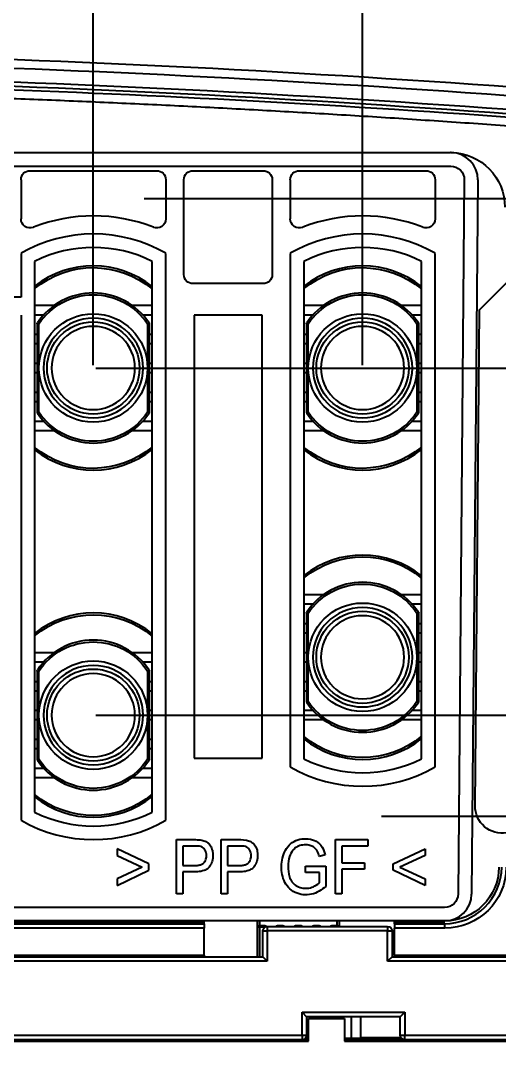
# Model space of a CAD drawing. Header units: millimetres. Extents: x 28 to 3046, y 8 to 3716.
# Drawn here: x 1826.5 to 1879.3, y 1263.1 to 1379.2 of the extents above; entities that cross this region are included whole.
import ezdxf

# ---------------------------------------------------------------- set-up
doc = ezdxf.new("R2010")
doc.units = ezdxf.units.MM
doc.layers.get('Defpoints').update_dxf_attribs({"linetype": 'CONTINUOUS'})
doc.layers.add('1LINE', color=7, linetype='CONTINUOUS')
doc.styles.add('Annotative', font='malgun.ttf')
doc.dimstyles.new('WOO', dxfattribs={"dimtxt": 20, "dimasz": 2, "dimexe": 1.25, "dimexo": 0.3, "dimgap": 1, "dimtad": 1, "dimdec": 1, "dimzin": 1, "dimdsep": 46, "dimtxsty": 'Annotative', "dimcen": 0, "dimclrd": 1, "dimclre": 1, "dimclrt": 2, "dimadec": 0, "dimazin": 0, "dimtfac": 1, "dimtdec": 1, "dimtofl": 0, "dimtmove": 0, "dimatfit": 3, "dimfxl": 0, "dimarcsym": 0})

# ---------------------------------------------------------------- blocks, each defined once
blk = doc.blocks.new('*D11')
at = {"layer": '1LINE', "color": 1, "lineweight": -2}
for p, q in [((1694.02, 1341.1), (1694.02, 1433.4)), ((1834.47, 1341.1), (1834.47, 1433.4)), ((1696.02, 1432.15), (1832.47, 1432.15))]:
    blk.add_line(p, q, dxfattribs=at)
at = {"layer": '1LINE', "color": 1}
for points in [[(1696.02, 1432.48), (1696.02, 1431.82), (1694.02, 1432.15)], [(1832.47, 1432.48), (1832.47, 1431.82), (1834.47, 1432.15)]]:
    blk.add_solid(points, dxfattribs=at)
at = {"layer": 'Defpoints', "color": 0}
for p in [(1834.47, 1432.15), (1694.02, 1340.8), (1834.47, 1340.8)]:
    blk.add_point(p, dxfattribs=at)
at = {"layer": '1LINE', "color": 2, "insert": (1764.24, 1443.54), "char_height": 20, "attachment_point": 5, "style": 'Annotative'}
blk.add_mtext('140', dxfattribs=at)
blk = doc.blocks.new('*D12')
at = {"layer": '1LINE', "color": 1, "lineweight": -2}
for p, q in [((1664.27, 1341.1), (1664.27, 1484.78)), ((1864.22, 1341.1), (1864.22, 1484.78)), ((1666.27, 1483.53), (1862.22, 1483.53))]:
    blk.add_line(p, q, dxfattribs=at)
at = {"layer": '1LINE', "color": 1}
for points in [[(1666.27, 1483.87), (1666.27, 1483.2), (1664.27, 1483.53)], [(1862.22, 1483.87), (1862.22, 1483.2), (1864.22, 1483.53)]]:
    blk.add_solid(points, dxfattribs=at)
at = {"layer": 'Defpoints', "color": 0}
for p in [(1864.22, 1483.53), (1664.27, 1340.8), (1864.22, 1340.8)]:
    blk.add_point(p, dxfattribs=at)
at = {"layer": '1LINE', "color": 2, "insert": (1764.24, 1494.87), "char_height": 20, "attachment_point": 5, "style": 'Annotative'}
blk.add_mtext('200', dxfattribs=at)
blk = doc.blocks.new('*D13')
at = {"layer": '1LINE', "color": 1, "lineweight": -2}
for p, q in [((1834.77, 1340.8), (2174.27, 1340.8)), ((2173.02, 1338.8), (2173.02, 853.02)), ((1764.11, 851.02), (2174.27, 851.02))]:
    blk.add_line(p, q, dxfattribs=at)
at = {"layer": '1LINE', "color": 1}
for points in [[(2172.69, 1338.8), (2173.36, 1338.8), (2173.02, 1340.8)], [(2172.69, 853.02), (2173.36, 853.02), (2173.02, 851.02)]]:
    blk.add_solid(points, dxfattribs=at)
at = {"layer": 'Defpoints', "color": 0}
for p in [(1834.47, 1340.8), (1763.81, 851.02), (2173.02, 851.02)]:
    blk.add_point(p, dxfattribs=at)
at = {"layer": '1LINE', "color": 2, "insert": (2161.69, 1095.91), "char_height": 20, "attachment_point": 5, "rotation": 90, "style": 'Annotative'}
blk.add_mtext('490', dxfattribs=at)
blk = doc.blocks.new('*D14')
at = {"layer": '1LINE', "color": 1, "lineweight": -2}
for p, q in [((1834.77, 1302.4), (2113.25, 1302.4)), ((2112, 1300.4), (2112, 853.02)), ((1764.11, 851.02), (2113.25, 851.02))]:
    blk.add_line(p, q, dxfattribs=at)
at = {"layer": '1LINE', "color": 1}
for points in [[(2111.67, 1300.4), (2112.34, 1300.4), (2112, 1302.4)], [(2111.67, 853.02), (2112.34, 853.02), (2112, 851.02)]]:
    blk.add_solid(points, dxfattribs=at)
at = {"layer": 'Defpoints', "color": 0}
for p in [(1834.47, 1302.4), (1763.81, 851.02), (2112, 851.02)]:
    blk.add_point(p, dxfattribs=at)
at = {"layer": '1LINE', "color": 2, "insert": (2100.62, 1076.71), "char_height": 20, "attachment_point": 5, "rotation": 90, "style": 'Annotative'}
blk.add_mtext('451', dxfattribs=at)

msp = doc.modelspace()

# ---------------------------------------------------------------- linework, layer by layer
at = {"layer": '1LINE', "linetype": 'Continuous'}
for p, q in [((1654.55, 1364.63), (1873.93, 1364.63)), ((1795.36, 1363.13), (1873.96, 1363.13)), ((1827.49, 1362.63), (1841.49, 1362.63)), ((1845.49, 1362.63), (1853.24, 1362.63)), ((1857.24, 1362.63), (1871.24, 1362.63)), ((1826.49, 1361.63), (1826.49, 1357.29)), ((1842.49, 1361.63), (1842.49, 1357.29)), ((1844.49, 1351.13), (1844.49, 1361.63)), ((1854.24, 1361.63), (1854.24, 1351.13)), ((1856.24, 1361.63), (1856.24, 1357.29)), ((1872.24, 1361.63), (1872.24, 1357.29)), ((1875.46, 1361.61), (1874.77, 1282.61)), ((1876.96, 1361.6), (1876.27, 1282.6)), ((1920.08, 1359.5), (1840.08, 1359.5)), ((1826.49, 1353.48), (1826.49, 1348.63)), ((1842.49, 1290.77), (1842.49, 1353.48)), ((1856.24, 1353.48), (1856.24, 1296.67)), ((1872.24, 1296.67), (1872.24, 1353.48)), ((1827.99, 1352.59), (1827.99, 1291.67)), ((1840.99, 1291.67), (1840.99, 1352.59)), ((1857.74, 1352.59), (1857.74, 1297.57)), ((1870.74, 1297.57), (1870.74, 1352.59)), ((1877.14, 1347.22), (1881.17, 1351.25)), ((1853.24, 1350.13), (1845.49, 1350.13)), ((1826.49, 1348.63), (1796.36, 1348.63)), ((1830.13, 1347.7), (1827.99, 1347.7)), ((1840.99, 1347.7), (1838.8, 1347.7)), ((1859.88, 1347.7), (1857.74, 1347.7)), ((1870.74, 1347.7), (1868.55, 1347.7)), ((1826.49, 1346.63), (1826.49, 1290.77)), ((1827.99, 1346.7), (1829.01, 1346.7)), ((1839.92, 1346.7), (1840.99, 1346.7)), ((1845.62, 1346.63), (1845.62, 1297.63)), ((1853.12, 1346.63), (1845.62, 1346.63)), ((1853.12, 1297.63), (1853.12, 1346.63)), ((1857.74, 1346.7), (1858.76, 1346.7)), ((1869.67, 1346.7), (1870.74, 1346.7)), ((1876.66, 1292.35), (1877.14, 1347.22)), ((1828.27, 1345.68), (1828.47, 1345.68)), ((1828.27, 1345.68), (1828.27, 1335.92)), ((1828.3, 1345.79), (1828.47, 1345.68)), ((1828.47, 1340.8), (1828.47, 1345.68)), ((1840.63, 1345.79), (1840.47, 1345.68)), ((1840.47, 1345.68), (1840.47, 1340.8)), ((1840.47, 1345.68), (1840.67, 1345.68)), ((1840.67, 1335.92), (1840.67, 1345.68)), ((1858.02, 1345.68), (1858.22, 1345.68)), ((1858.02, 1345.68), (1858.02, 1335.92)), ((1858.05, 1345.79), (1858.22, 1345.68)), ((1858.22, 1340.8), (1858.22, 1345.68)), ((1870.38, 1345.79), (1870.22, 1345.68)), ((1870.22, 1345.68), (1870.22, 1340.8)), ((1870.22, 1345.68), (1870.42, 1345.68)), ((1870.42, 1335.92), (1870.42, 1345.68)), ((1828.27, 1344.5), (1827.99, 1344.5)), ((1840.99, 1344.5), (1840.67, 1344.5)), ((1858.02, 1344.5), (1857.74, 1344.5)), ((1870.74, 1344.5), (1870.42, 1344.5)), ((1827.99, 1343.5), (1828.27, 1343.5)), ((1840.67, 1343.5), (1840.99, 1343.5)), ((1857.74, 1343.5), (1858.02, 1343.5)), ((1870.42, 1343.5), (1870.74, 1343.5)), ((1828.27, 1341.3), (1827.99, 1341.3)), ((1828.47, 1335.92), (1828.47, 1340.8)), ((1840.47, 1340.8), (1840.47, 1335.92)), ((1840.99, 1341.3), (1840.67, 1341.3)), ((1858.02, 1341.3), (1857.74, 1341.3)), ((1858.22, 1335.92), (1858.22, 1340.8)), ((1870.22, 1340.8), (1870.22, 1335.92)), ((1870.74, 1341.3), (1870.42, 1341.3)), ((1827.99, 1340.3), (1828.27, 1340.3)), ((1840.67, 1340.3), (1840.99, 1340.3)), ((1857.74, 1340.3), (1858.02, 1340.3)), ((1870.42, 1340.3), (1870.74, 1340.3)), ((1828.27, 1338.1), (1827.99, 1338.1)), ((1840.99, 1338.1), (1840.67, 1338.1)), ((1858.02, 1338.1), (1857.74, 1338.1)), ((1870.74, 1338.1), (1870.42, 1338.1)), ((1827.99, 1337.1), (1828.27, 1337.1)), ((1840.67, 1337.1), (1840.99, 1337.1)), ((1857.74, 1337.1), (1858.02, 1337.1)), ((1870.42, 1337.1), (1870.74, 1337.1)), ((1828.27, 1335.92), (1828.47, 1335.92)), ((1828.3, 1335.81), (1828.47, 1335.92)), ((1840.47, 1335.92), (1840.63, 1335.81)), ((1840.47, 1335.92), (1840.67, 1335.92)), ((1858.02, 1335.92), (1858.22, 1335.92)), ((1858.05, 1335.81), (1858.22, 1335.92)), ((1870.22, 1335.92), (1870.42, 1335.92)), ((1870.22, 1335.92), (1870.38, 1335.81)), ((1829.01, 1334.9), (1827.99, 1334.9)), ((1840.99, 1334.9), (1839.92, 1334.9)), ((1858.76, 1334.9), (1857.74, 1334.9)), ((1870.74, 1334.9), (1869.67, 1334.9)), ((1827.99, 1333.9), (1830.13, 1333.9)), ((1838.8, 1333.9), (1840.99, 1333.9)), ((1857.74, 1333.9), (1859.88, 1333.9)), ((1868.55, 1333.9), (1870.74, 1333.9)), ((1859.88, 1315.7), (1857.74, 1315.7)), ((1870.74, 1315.7), (1868.55, 1315.7)), ((1857.74, 1314.7), (1858.76, 1314.7)), ((1858.02, 1313.68), (1858.02, 1303.92)), ((1858.02, 1313.68), (1858.22, 1313.68)), ((1858.05, 1313.79), (1858.22, 1313.68)), ((1858.22, 1308.8), (1858.22, 1313.68)), ((1869.67, 1314.7), (1870.74, 1314.7)), ((1870.38, 1313.79), (1870.22, 1313.68)), ((1870.22, 1313.68), (1870.42, 1313.68)), ((1870.22, 1313.68), (1870.22, 1308.8)), ((1870.42, 1303.92), (1870.42, 1313.68)), ((1858.02, 1312.5), (1857.74, 1312.5)), ((1870.74, 1312.5), (1870.42, 1312.5)), ((1857.74, 1311.5), (1858.02, 1311.5)), ((1870.42, 1311.5), (1870.74, 1311.5)), ((1830.13, 1309.3), (1827.99, 1309.3)), ((1840.99, 1309.3), (1838.8, 1309.3)), ((1858.02, 1309.3), (1857.74, 1309.3)), ((1870.74, 1309.3), (1870.42, 1309.3)), ((1827.99, 1308.3), (1829.01, 1308.3)), ((1839.92, 1308.3), (1840.99, 1308.3)), ((1857.74, 1308.3), (1858.02, 1308.3)), ((1858.22, 1303.92), (1858.22, 1308.8)), ((1870.22, 1308.8), (1870.22, 1303.92)), ((1870.42, 1308.3), (1870.74, 1308.3)), ((1828.27, 1307.28), (1828.47, 1307.28)), ((1828.27, 1307.28), (1828.27, 1297.52)), ((1828.3, 1307.39), (1828.47, 1307.28)), ((1828.47, 1302.4), (1828.47, 1307.28)), ((1840.63, 1307.39), (1840.47, 1307.28)), ((1840.47, 1307.28), (1840.47, 1302.4)), ((1840.47, 1307.28), (1840.67, 1307.28)), ((1840.67, 1297.52), (1840.67, 1307.28)), ((1828.27, 1306.1), (1827.99, 1306.1)), ((1840.99, 1306.1), (1840.67, 1306.1)), ((1858.02, 1306.1), (1857.74, 1306.1)), ((1870.74, 1306.1), (1870.42, 1306.1)), ((1827.99, 1305.1), (1828.27, 1305.1)), ((1840.67, 1305.1), (1840.99, 1305.1)), ((1857.74, 1305.1), (1858.02, 1305.1)), ((1870.42, 1305.1), (1870.74, 1305.1)), ((1858.02, 1303.92), (1858.22, 1303.92)), ((1858.05, 1303.81), (1858.22, 1303.92)), ((1870.22, 1303.92), (1870.38, 1303.81)), ((1870.22, 1303.92), (1870.42, 1303.92)), ((1828.27, 1302.9), (1827.99, 1302.9)), ((1828.47, 1297.52), (1828.47, 1302.4)), ((1840.47, 1302.4), (1840.47, 1297.52)), ((1840.99, 1302.9), (1840.67, 1302.9)), ((1858.76, 1302.9), (1857.74, 1302.9)), ((1870.74, 1302.9), (1869.67, 1302.9)), ((1827.99, 1301.9), (1828.27, 1301.9)), ((1840.67, 1301.9), (1840.99, 1301.9)), ((1857.74, 1301.9), (1859.88, 1301.9)), ((1868.55, 1301.9), (1870.74, 1301.9)), ((1828.27, 1299.7), (1827.99, 1299.7)), ((1827.99, 1298.7), (1828.27, 1298.7)), ((1840.99, 1299.7), (1840.67, 1299.7)), ((1840.67, 1298.7), (1840.99, 1298.7)), ((1828.27, 1297.52), (1828.47, 1297.52)), ((1828.3, 1297.41), (1828.47, 1297.52)), ((1840.47, 1297.52), (1840.67, 1297.52)), ((1840.47, 1297.52), (1840.63, 1297.41)), ((1845.62, 1297.63), (1853.12, 1297.63)), ((1829.01, 1296.5), (1827.99, 1296.5)), ((1840.99, 1296.5), (1839.92, 1296.5)), ((1827.99, 1295.5), (1830.13, 1295.5)), ((1838.8, 1295.5), (1840.99, 1295.5)), ((1948.32, 1291.19), (1866.33, 1291.19)), ((1947.32, 1291.19), (1867.32, 1291.19)), ((1947.32, 1291.19), (1867.32, 1291.19)), ((1843.66, 1282.63), (1843.66, 1288.63)), ((1848.59, 1282.63), (1848.59, 1288.63)), ((1861.24, 1282.63), (1861.24, 1288.63)), ((1861.24, 1288.63), (1864.81, 1288.63)), ((1864.81, 1288.63), (1864.81, 1287.92)), ((1837.12, 1287.62), (1837.12, 1286.88)), ((1840.62, 1285.94), (1837.12, 1287.62)), ((1844.36, 1287.92), (1844.36, 1285.77)), ((1849.29, 1287.92), (1849.29, 1285.77)), ((1861.94, 1287.92), (1861.94, 1286.06)), ((1864.81, 1287.92), (1861.94, 1287.92)), ((1867.61, 1285.94), (1871.12, 1287.62)), ((1871.12, 1287.62), (1871.12, 1286.88)), ((1837.12, 1286.88), (1839.89, 1285.59)), ((1840.62, 1285.25), (1840.62, 1285.94)), ((1860.09, 1286.95), (1859.45, 1286.75)), ((1861.94, 1286.06), (1864.42, 1286.06)), ((1864.42, 1286.06), (1864.42, 1285.35)), ((1867.61, 1285.25), (1867.61, 1285.94)), ((1871.12, 1286.88), (1868.33, 1285.59)), ((1839.89, 1285.59), (1837.12, 1284.28)), ((1837.12, 1283.55), (1840.62, 1285.25)), ((1844.36, 1285.07), (1844.36, 1282.63)), ((1849.29, 1285.07), (1849.29, 1282.63)), ((1857.92, 1285.68), (1860.17, 1285.69)), ((1857.92, 1284.98), (1857.92, 1285.68)), ((1859.48, 1284.98), (1857.92, 1284.98)), ((1859.48, 1283.86), (1859.48, 1284.98)), ((1860.17, 1285.69), (1860.17, 1283.46)), ((1864.42, 1285.35), (1861.94, 1285.35)), ((1861.94, 1285.35), (1861.94, 1282.63)), ((1871.12, 1283.55), (1867.61, 1285.25)), ((1868.33, 1285.59), (1871.12, 1284.28)), ((1837.12, 1284.28), (1837.12, 1283.55)), ((1871.12, 1284.28), (1871.12, 1283.55)), ((1844.36, 1282.63), (1843.66, 1282.63)), ((1849.29, 1282.63), (1848.59, 1282.63)), ((1861.94, 1282.63), (1861.24, 1282.63)), ((1873.27, 1281.13), (1815.21, 1281.13)), ((1815.19, 1279.53), (1846.74, 1279.53)), ((1873.27, 1279.63), (1815.21, 1279.63)), ((1815.21, 1279.33), (1846.74, 1279.33)), ((1846.74, 1279.33), (1846.74, 1279.53)), ((1846.74, 1279.33), (1846.74, 1278.83)), ((1852.63, 1278.93), (1852.63, 1279.63)), ((1852.83, 1278.93), (1852.63, 1278.93)), ((1852.63, 1275.68), (1852.63, 1278.93)), ((1852.83, 1279.63), (1852.83, 1279.13)), ((1852.83, 1278.93), (1852.83, 1279.13)), ((1852.83, 1279.13), (1853.43, 1279.13)), ((1853.39, 1278.93), (1852.83, 1278.93)), ((1852.83, 1278.93), (1852.83, 1275.68)), ((1853.43, 1278.95), (1853.43, 1279.13)), ((1853.69, 1279.03), (1866.99, 1279.03)), ((1853.69, 1279.03), (1853.69, 1278.53)), ((1854.83, 1279.03), (1854.83, 1279.13)), ((1854.83, 1279.13), (1855.43, 1279.13)), ((1855.43, 1279.03), (1855.43, 1279.13)), ((1856.83, 1279.03), (1856.83, 1279.13)), ((1856.83, 1279.13), (1857.43, 1279.13)), ((1857.43, 1279.03), (1857.43, 1279.13)), ((1858.83, 1279.13), (1859.43, 1279.13)), ((1858.83, 1279.03), (1858.83, 1279.13)), ((1859.43, 1279.03), (1859.43, 1279.13)), ((1860.83, 1279.03), (1860.83, 1279.13)), ((1860.83, 1279.13), (1861.43, 1279.13)), ((1861.43, 1279.13), (1861.43, 1279.63)), ((1861.43, 1279.03), (1861.43, 1279.13)), ((1861.63, 1279.63), (1861.63, 1279.03)), ((1866.99, 1279.03), (1866.99, 1278.53)), ((1867.74, 1279.33), (1867.74, 1279.53)), ((1867.74, 1279.53), (1873.3, 1279.53)), ((1867.74, 1279.33), (1867.74, 1278.83)), ((1867.74, 1279.33), (1873.3, 1279.33)), ((1873.3, 1278.83), (1873.3, 1279.33)), ((1846.74, 1278.83), (1815.21, 1278.83)), ((1846.74, 1275.83), (1846.74, 1278.83)), ((1853.19, 1275.68), (1853.19, 1278.53)), ((1866.99, 1278.53), (1853.69, 1278.53)), ((1853.69, 1278.53), (1853.69, 1275.18)), ((1866.99, 1275.18), (1866.99, 1278.53)), ((1867.49, 1278.53), (1867.49, 1275.68)), ((1867.74, 1275.83), (1867.74, 1278.83)), ((1873.3, 1278.83), (1867.74, 1278.83)), ((1798.24, 1275.83), (1846.74, 1275.83)), ((1804.89, 1275.68), (1853.19, 1275.68)), ((1846.74, 1275.83), (1846.74, 1275.68)), ((1853.19, 1275.68), (1853.69, 1275.18)), ((1867.49, 1275.68), (1866.99, 1275.18)), ((1867.49, 1275.68), (1888.33, 1275.68)), ((1867.74, 1275.83), (1867.74, 1275.68)), ((1867.74, 1275.83), (1888.03, 1275.83)), ((1853.69, 1275.18), (1804.89, 1275.18)), ((1888.33, 1275.18), (1866.99, 1275.18)), ((1857.54, 1266.98), (1857.54, 1269.53)), ((1857.54, 1269.53), (1868.89, 1269.53)), ((1857.54, 1269.53), (1858.04, 1269.03)), ((1858.04, 1269.03), (1858.04, 1266.98)), ((1868.39, 1269.03), (1858.04, 1269.03)), ((1858.24, 1268.83), (1862.24, 1268.83)), ((1858.24, 1266.33), (1858.24, 1268.83)), ((1862.24, 1268.83), (1862.24, 1266.33)), ((1863.01, 1266.68), (1863.01, 1269.03)), ((1863.99, 1269.03), (1863.99, 1266.68)), ((1868.89, 1269.53), (1868.39, 1269.03)), ((1868.39, 1266.98), (1868.39, 1269.03)), ((1868.89, 1269.53), (1868.89, 1266.98)), ((1798.24, 1266.33), (1858.24, 1266.33)), ((1804.89, 1266.98), (1857.54, 1266.98)), ((1857.54, 1266.48), (1804.89, 1266.48)), ((1857.54, 1266.98), (1857.54, 1266.48)), ((1858.24, 1266.48), (1857.54, 1266.48)), ((1857.94, 1266.68), (1858.24, 1266.68)), ((1862.24, 1266.68), (1863.01, 1266.68)), ((1863.01, 1266.48), (1862.24, 1266.48)), ((1862.24, 1266.33), (1888.03, 1266.33)), ((1863.01, 1266.68), (1863.99, 1266.68)), ((1863.79, 1266.48), (1863.01, 1266.48)), ((1868.67, 1266.53), (1863.93, 1266.53)), ((1863.99, 1266.73), (1868.46, 1266.73)), ((1868.89, 1266.48), (1868.89, 1266.98)), ((1868.89, 1266.98), (1888.33, 1266.98)), ((1888.33, 1266.48), (1868.89, 1266.48))]:
    msp.add_line(p, q, dxfattribs=at)
for centre, radius in [((1834.47, 1340.8), 6), ((1864.22, 1340.8), 6), ((1834.47, 1340.8), 5.1), ((1864.22, 1340.8), 5.1), ((1864.22, 1308.8), 6), ((1864.22, 1308.8), 5.1), ((1834.47, 1302.4), 6), ((1834.47, 1302.4), 5.1)]:
    msp.add_circle(centre, radius, dxfattribs=at)
at = {"layer": '1LINE', "linetype": 'Continuous', "extrusion": (0, 0, -1)}
for centre, radius in [((-1834.47, 1340.8), 5.5), ((-1864.22, 1340.8), 5.5), ((-1834.47, 1340.8), 4.6), ((-1864.22, 1340.8), 4.6), ((-1864.22, 1308.8), 5.5), ((-1864.22, 1308.8), 4.6), ((-1834.47, 1302.4), 5.5), ((-1834.47, 1302.4), 4.6)]:
    msp.add_circle(centre, radius, dxfattribs=at)
at = {"layer": '1LINE', "linetype": 'Continuous'}
for centre, radius, start, end in [((1873.93, 1358.63), 6, 89.1465, 90), ((1873.96, 1361.63), 3, 359.5, 88.7929), ((1834.49, 1339.63), 18, 68.3817, 111.6183), ((1864.24, 1339.63), 18, 68.3817, 111.6183), ((1834.49, 1339.63), 16, 60, 120), ((1864.24, 1339.63), 16, 60, 120), ((1834.49, 1339.63), 14.5, 63.3669, 116.6331), ((1864.24, 1339.63), 14.5, 63.3669, 116.6331), ((1834.47, 1341.7), 10.4, 51.1421, 128.5053), ((1864.22, 1341.7), 10.4, 51.1421, 128.5053), ((1834.47, 1341.7), 7.4, 33.5573, 146.4427), ((1864.22, 1341.7), 7.4, 33.5573, 146.4427), ((1828.47, 1335.92), 0.2, 180, 213.5573), ((1834.47, 1339.9), 7.4, 213.5573, 326.4427), ((1858.22, 1335.92), 0.2, 180, 213.5573), ((1864.22, 1339.9), 7.4, 213.5573, 326.4427), ((1834.47, 1339.9), 10.4, 231.4947, 308.8579), ((1864.22, 1339.9), 10.4, 231.4947, 308.8579), ((1864.22, 1309.7), 10.4, 51.1421, 128.5053), ((1864.22, 1309.7), 7.4, 33.5573, 146.4427), ((1834.47, 1303.3), 10.4, 51.1421, 128.5053), ((1834.47, 1303.3), 7.4, 33.5573, 146.4427), ((1858.22, 1303.92), 0.2, 180, 213.5573), ((1864.22, 1307.9), 7.4, 213.5573, 326.4427), ((1864.22, 1307.9), 10.4, 231.4947, 308.8579), ((1828.47, 1297.52), 0.2, 180, 213.5573), ((1834.47, 1301.5), 7.4, 213.5573, 326.4427), ((1864.24, 1310.53), 14.5, 243.3669, 296.6331), ((1864.24, 1310.53), 16, 240, 300), ((1834.47, 1301.5), 10.4, 231.4947, 308.8579), ((1834.49, 1304.63), 14.5, 243.3669, 296.6331), ((1834.49, 1304.63), 16, 240, 300), ((1873.27, 1282.63), 3, 270, 359.5)]:
    msp.add_arc(centre, radius, start, end, dxfattribs=at)
at = {"layer": '1LINE', "linetype": 'Continuous', "extrusion": (0, 0, -1)}
for centre, radius, start, end in [((-1873.93, 1358.63), 6, 90.8535, 180.5), ((-1873.96, 1361.63), 1.5, 90, 180.4999), ((-1834.47, 1341.7), 10.2, 50.5948, 129.7694), ((-1864.22, 1341.7), 10.2, 50.5948, 129.7694), ((-1834.47, 1341.7), 7.2, 33.5573, 146.4427), ((-1864.22, 1341.7), 7.2, 33.5573, 146.4427), ((-1828.47, 1345.68), 0.2, 0, 33.5573), ((-1840.47, 1345.68), 0.2, 146.4427, 180), ((-1858.22, 1345.68), 0.2, 0, 33.5573), ((-1870.22, 1345.68), 0.2, 146.4427, 180), ((-1834.47, 1339.9), 7.2, 213.5573, 326.4427), ((-1840.47, 1335.92), 0.2, 180, 213.5573), ((-1864.22, 1339.9), 7.2, 213.5573, 326.4427), ((-1870.22, 1335.92), 0.2, 180, 213.5573), ((-1834.47, 1339.9), 10.2, 230.2305, 309.4051), ((-1864.22, 1339.9), 10.2, 230.2305, 309.4051), ((-1864.22, 1309.7), 10.2, 50.5948, 129.7694), ((-1864.22, 1309.7), 7.2, 33.5573, 146.4427), ((-1834.47, 1303.3), 10.2, 50.5948, 129.7694), ((-1858.22, 1313.68), 0.2, 0, 33.5573), ((-1870.22, 1313.68), 0.2, 146.4427, 180), ((-1834.47, 1303.3), 7.2, 33.5573, 146.4427), ((-1828.47, 1307.28), 0.2, 0, 33.5573), ((-1840.47, 1307.28), 0.2, 146.4427, 180), ((-1864.22, 1307.9), 7.2, 213.5573, 326.4427), ((-1870.22, 1303.92), 0.2, 180, 213.5573), ((-1864.22, 1307.9), 10.2, 230.2305, 309.4051), ((-1834.47, 1301.5), 7.2, 213.5573, 326.4427), ((-1840.47, 1297.52), 0.2, 180, 213.5573), ((-1834.47, 1301.5), 10.2, 230.2305, 309.4051), ((-1879.66, 1292.33), 3, 260.9059, 0.5), ((-1873.29, 1285.63), 6, 180.5, 270), ((-1873.3, 1285.63), 6.8, 180.5, 270), ((-1873.27, 1282.63), 1.5, 180.4999, 270), ((-1853.43, 1278.93), 0.2, 90, 152.3507), ((-1854.83, 1278.93), 0.2, 30.0013, 90), ((-1855.43, 1278.93), 0.2, 90, 149.9987), ((-1856.83, 1278.93), 0.2, 30.0013, 90), ((-1857.43, 1278.93), 0.2, 90, 149.9987), ((-1858.83, 1278.93), 0.2, 30.0013, 90), ((-1859.43, 1278.93), 0.2, 90, 149.9987), ((-1860.83, 1278.93), 0.2, 30.0013, 90), ((-1866.99, 1278.53), 0.5, 90, 180), ((-1857.54, 1266.98), 0.5, 180, 270)]:
    msp.add_arc(centre, radius, start, end, dxfattribs=at)
at = {"layer": '1LINE', "linetype": 'Continuous', "extrusion": (6.12303e-17, -3.74928e-33, -1)}
for centre, radius, start, end in [((-1827.49, 1361.63), 1, 0, 90), ((-1841.49, 1361.63), 1, 90, 180), ((-1845.49, 1361.63), 1, 0, 90), ((-1853.24, 1361.63), 1, 90, 180), ((-1857.24, 1361.63), 1, 0, 90), ((-1871.24, 1361.63), 1, 90, 180), ((-1827.49, 1357.29), 1, 248.3817, 0), ((-1841.49, 1357.29), 1, 180, 291.6183), ((-1857.24, 1357.29), 1, 248.3817, 0), ((-1871.24, 1357.29), 1, 180, 291.6183), ((-1845.49, 1351.13), 1, 270, 0), ((-1853.24, 1351.13), 1, 180, 270), ((-1852.83, 1278.93), 0.2, 0, 90), ((-1853.69, 1278.53), 0.5, 0, 90), ((-1861.43, 1278.93), 0.2, 90, 149.9987), ((-1863.79, 1266.68), 0.2, 180, 270), ((-1868.89, 1266.98), 0.5, 270, 0)]:
    msp.add_arc(centre, radius, start, end, dxfattribs=at)
at = {"layer": '1LINE', "linetype": 'Continuous'}
for centre, major_axis, ratio, start_param, end_param in [((1853.69, 1278.53), (-0.5, 0), 0.000006, 0, 1.570796), ((1866.99, 1278.53), (0.5, 0), 0.000006, 4.712389, 6.283185), ((1857.54, 1266.98), (-0.5, 0), 0.000006, 1.570796, 3.141593), ((1863.01, 1266.68), (0, 0.2), 0.017452, 3.141593, 4.712389), ((1868.89, 1266.98), (-0.5, 0), 0.000006, 0, 1.570796)]:
    msp.add_ellipse(centre, major_axis=major_axis, ratio=ratio, start_param=start_param, end_param=end_param, dxfattribs=at)
for points in [[(1763.81, 1376.13), (1814.95, 1376.13), (1866.07, 1373.7), (1916.98, 1368.85)], [(1915.89, 1367.95), (1865.34, 1372.73), (1814.58, 1375.13), (1763.81, 1375.13)], [(1763.81, 1373.64), (1814.58, 1373.63), (1865.33, 1371.23), (1915.87, 1366.45)], [(1916.33, 1365.9), (1865.64, 1370.71), (1814.73, 1373.13), (1763.81, 1373.14)], [(1764.24, 1372.76), (1805.89, 1372.75), (1847.63, 1371.13), (1889.22, 1367.9)]]:
    msp.add_open_spline(points, degree=3, dxfattribs=at)
for points, degree, knots in [([(1888.64, 1366.94), (1857.57, 1369.34), (1826.47, 1370.55), (1795.35, 1371.75), (1764.24, 1371.76)], 2, [0, 0, 0, 0.5, 0.5, 1, 1, 1]), ([(1843.66, 1288.63), (1844.12, 1288.63), (1844.59, 1288.63), (1845.29, 1288.63), (1845.53, 1288.63), (1845.99, 1288.62), (1846.23, 1288.62), (1846.46, 1288.57)], 3, [0, 0, 0, 0, 0.49931, 0.49931, 0.748965, 0.748965, 1, 1, 1, 1]), ([(1846.46, 1288.57), (1846.62, 1288.54), (1846.79, 1288.49), (1847.06, 1288.34), (1847.17, 1288.25), (1847.38, 1288.02), (1847.47, 1287.87), (1847.61, 1287.54), (1847.66, 1287.36), (1847.71, 1286.92), (1847.7, 1286.64), (1847.6, 1286.17), (1847.52, 1285.97), (1847.32, 1285.66), (1847.23, 1285.53), (1847, 1285.34), (1846.86, 1285.27), (1846.49, 1285.13), (1846.24, 1285.09), (1845.45, 1285.04), (1844.9, 1285.07), (1844.36, 1285.07)], 3, [0, 0, 0, 0, 0.074286, 0.074286, 0.137439, 0.137439, 0.214889, 0.214889, 0.295429, 0.295429, 0.416911, 0.416911, 0.512864, 0.512864, 0.579852, 0.579852, 0.647146, 0.647146, 0.757743, 0.757743, 1, 1, 1, 1]), ([(1848.59, 1288.63), (1848.84, 1288.63), (1849.1, 1288.63), (1849.61, 1288.63), (1849.86, 1288.63), (1850.54, 1288.63), (1850.98, 1288.66), (1851.39, 1288.57)], 3, [0, 0, 0, 0, 0.271736, 0.271736, 0.543473, 0.543473, 1, 1, 1, 1]), ([(1851.39, 1288.57), (1851.56, 1288.54), (1851.72, 1288.49), (1851.99, 1288.34), (1852.1, 1288.25), (1852.31, 1288.02), (1852.4, 1287.87), (1852.55, 1287.54), (1852.59, 1287.36), (1852.65, 1286.92), (1852.64, 1286.64), (1852.53, 1286.17), (1852.45, 1285.97), (1852.26, 1285.66), (1852.16, 1285.53), (1851.93, 1285.34), (1851.79, 1285.27), (1851.42, 1285.13), (1851.17, 1285.09), (1850.38, 1285.04), (1849.84, 1285.07), (1849.29, 1285.07)], 3, [0, 0, 0, 0, 0.074286, 0.074286, 0.137439, 0.137439, 0.214889, 0.214889, 0.295429, 0.295429, 0.416911, 0.416911, 0.512864, 0.512864, 0.579852, 0.579852, 0.647146, 0.647146, 0.757743, 0.757743, 1, 1, 1, 1]), ([(1860.17, 1283.46), (1859.71, 1283.05), (1859.17, 1282.72), (1857.98, 1282.46), (1857.32, 1282.52), (1856.22, 1283.05), (1855.78, 1283.54), (1855.31, 1284.67), (1855.24, 1285.3), (1855.32, 1286.52), (1855.48, 1287.14), (1856.15, 1288.18), (1856.7, 1288.54), (1857.91, 1288.8), (1858.56, 1288.74), (1859.65, 1288.15), (1859.95, 1287.55), (1860.09, 1286.95)], 3, [0, 0, 0, 0, 0.125, 0.125, 0.25, 0.25, 0.375, 0.375, 0.5, 0.5, 0.625, 0.625, 0.75, 0.75, 0.875, 0.875, 1, 1, 1, 1]), ([(1846.37, 1287.87), (1846.18, 1287.92), (1845.98, 1287.92), (1845.59, 1287.92), (1845.4, 1287.92), (1844.92, 1287.92), (1844.64, 1287.92), (1844.36, 1287.92)], 3, [0, 0, 0, 0, 0.293294, 0.293294, 0.579787, 0.579787, 1, 1, 1, 1]), ([(1844.36, 1285.77), (1844.89, 1285.77), (1845.43, 1285.74), (1846.08, 1285.79), (1846.21, 1285.81), (1846.43, 1285.88), (1846.52, 1285.93), (1846.68, 1286.04), (1846.75, 1286.12), (1846.86, 1286.28), (1846.89, 1286.37), (1846.96, 1286.6), (1846.98, 1286.75), (1846.97, 1287.06), (1846.94, 1287.23), (1846.84, 1287.47), (1846.78, 1287.56), (1846.65, 1287.71), (1846.58, 1287.76), (1846.46, 1287.83), (1846.41, 1287.85), (1846.37, 1287.87)], 3, [0, 0, 0, 0, 0.352026, 0.352026, 0.436313, 0.436313, 0.502803, 0.502803, 0.570243, 0.570243, 0.630104, 0.630104, 0.730795, 0.730795, 0.838787, 0.838787, 0.908696, 0.908696, 0.966245, 0.966245, 1, 1, 1, 1]), ([(1851.3, 1287.87), (1851.11, 1287.92), (1850.91, 1287.92), (1850.52, 1287.92), (1850.33, 1287.92), (1849.85, 1287.92), (1849.57, 1287.92), (1849.29, 1287.92)], 3, [0, 0, 0, 0, 0.293294, 0.293294, 0.579787, 0.579787, 1, 1, 1, 1]), ([(1849.29, 1285.77), (1849.82, 1285.77), (1850.36, 1285.74), (1851.02, 1285.79), (1851.14, 1285.81), (1851.36, 1285.88), (1851.45, 1285.93), (1851.62, 1286.04), (1851.69, 1286.12), (1851.79, 1286.28), (1851.83, 1286.37), (1851.9, 1286.6), (1851.91, 1286.75), (1851.91, 1287.06), (1851.88, 1287.23), (1851.77, 1287.47), (1851.71, 1287.56), (1851.59, 1287.71), (1851.52, 1287.76), (1851.4, 1287.83), (1851.35, 1287.85), (1851.3, 1287.87)], 3, [0, 0, 0, 0, 0.352026, 0.352026, 0.436313, 0.436313, 0.502803, 0.502803, 0.570243, 0.570243, 0.630104, 0.630104, 0.730795, 0.730795, 0.838787, 0.838787, 0.908696, 0.908696, 0.966245, 0.966245, 1, 1, 1, 1]), ([(1859.45, 1286.75), (1859.4, 1286.97), (1859.33, 1287.18), (1859.15, 1287.49), (1859.06, 1287.61), (1858.85, 1287.79), (1858.73, 1287.86), (1858.46, 1287.98), (1858.31, 1288.02), (1857.91, 1288.07), (1857.66, 1288.05), (1857.24, 1287.96), (1857.07, 1287.88), (1856.75, 1287.69), (1856.61, 1287.56), (1856.35, 1287.22), (1856.24, 1287), (1856.05, 1286.43), (1855.99, 1286.05), (1855.99, 1285.29), (1856.03, 1284.89), (1856.21, 1284.33), (1856.3, 1284.14), (1856.54, 1283.81), (1856.69, 1283.66), (1857.05, 1283.43), (1857.26, 1283.35), (1857.69, 1283.24), (1857.92, 1283.23), (1858.36, 1283.27), (1858.58, 1283.33), (1859.01, 1283.52), (1859.23, 1283.64), (1859.43, 1283.82), (1859.46, 1283.84), (1859.48, 1283.86)], 3, [0, 0, 0, 0, 0.061066, 0.061066, 0.099392, 0.099392, 0.13746, 0.13746, 0.180767, 0.180767, 0.247774, 0.247774, 0.299517, 0.299517, 0.351546, 0.351546, 0.417304, 0.417304, 0.520025, 0.520025, 0.628212, 0.628212, 0.683896, 0.683896, 0.740359, 0.740359, 0.801734, 0.801734, 0.863012, 0.863012, 0.924934, 0.924934, 0.990939, 0.990939, 1, 1, 1, 1]), ([(1873.3, 1279.33), (1874.94, 1279.33), (1876.57, 1280), (1878.9, 1282.31), (1879.58, 1283.93), (1879.6, 1285.57)], 3, [0, 0, 0, 0, 0.5, 0.5, 1, 1, 1, 1])]:
    msp.add_open_spline(points, degree=degree, knots=knots, dxfattribs=at)

# ---------------------------------------------------------------- dimensions: what is measured, and where the dimension line sits
at = {"layer": '1LINE'}
for base, p1, p2, picture, middle in [((1864.22, 1483.53), (1664.27, 1340.8), (1864.22, 1340.8), '*D12', (1764.24, 1483.53)), ((1834.47, 1432.15), (1694.02, 1340.8), (1834.47, 1340.8), '*D11', (1764.24, 1432.15))]:
    dim = msp.add_linear_dim(base=base, p1=p1, p2=p2, dimstyle='WOO', override={"dimdec": 0}, dxfattribs=at)
    dim.commit()
    dim.dimension.update_dxf_attribs({"geometry": picture, "text_midpoint": middle, "dimtype": 160})
for base, p1, picture, middle in [((2173.02, 851.02), (1834.47, 1340.8), '*D13', (2173.02, 1095.91)), ((2112, 851.02), (1834.47, 1302.4), '*D14', (2112, 1076.71))]:
    dim = msp.add_linear_dim(base=base, p1=p1, p2=(1763.81, 851.02), angle=90, dimstyle='WOO', override={"dimdec": 0}, dxfattribs=at)
    dim.commit()
    dim.dimension.update_dxf_attribs({"geometry": picture, "text_midpoint": middle, "dimtype": 160})

doc.saveas('drawing.dxf')
